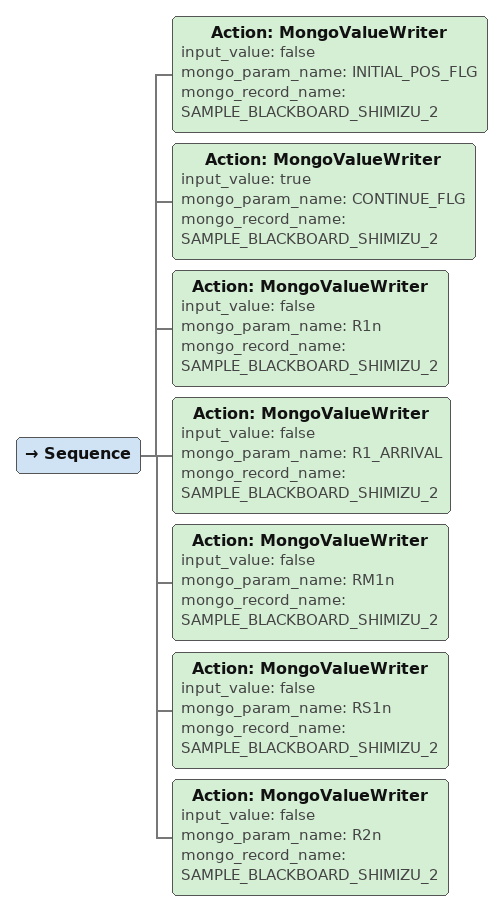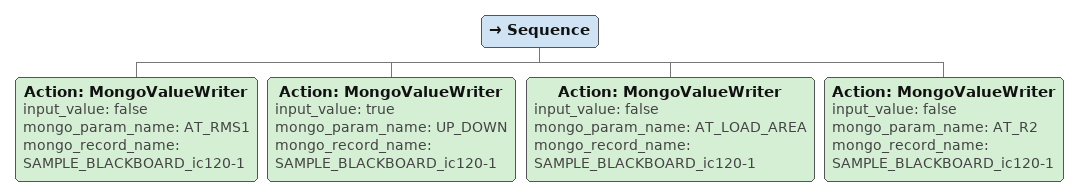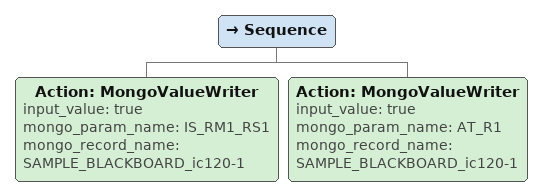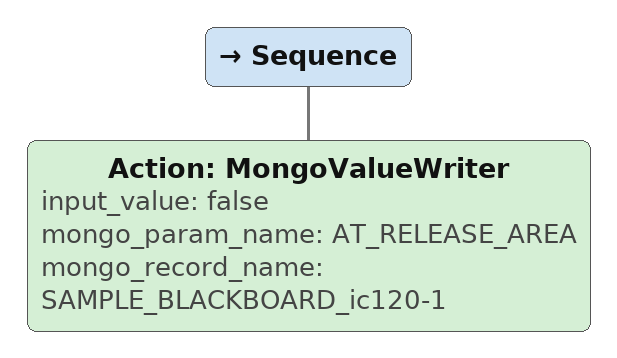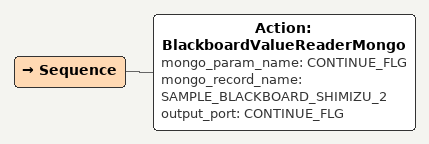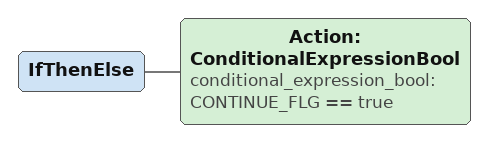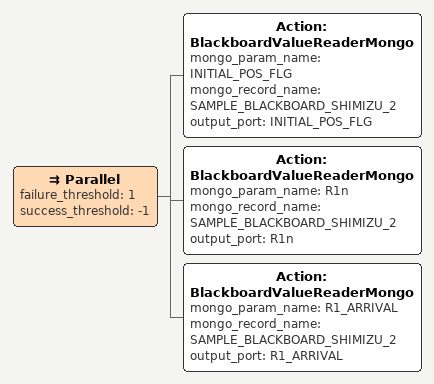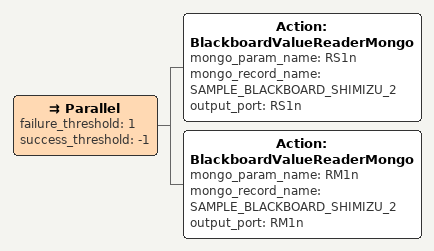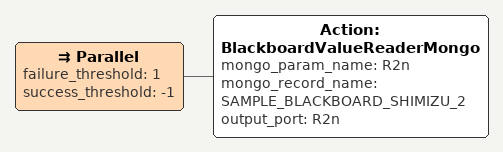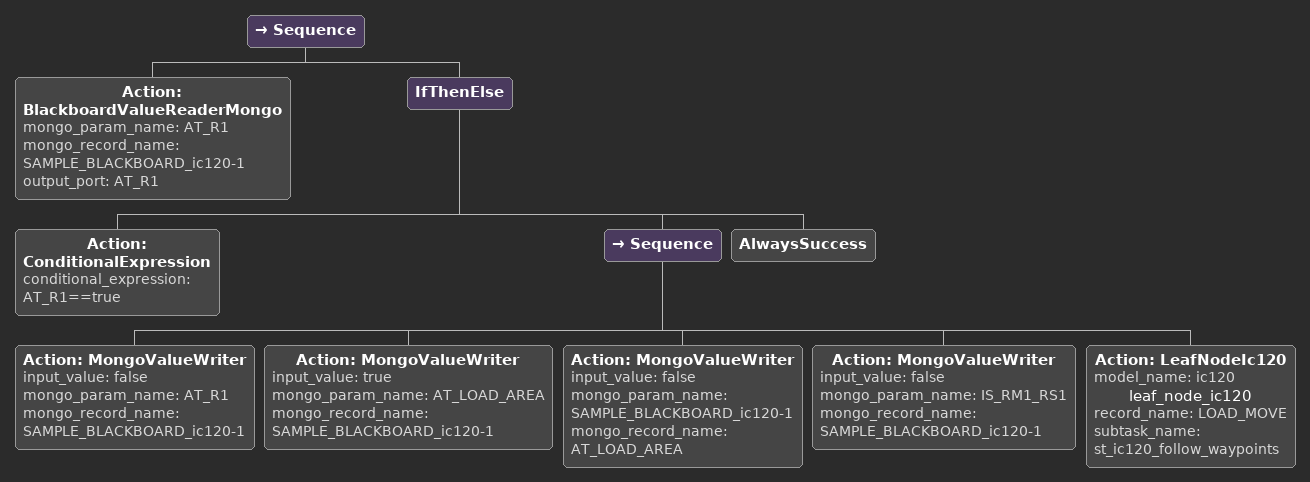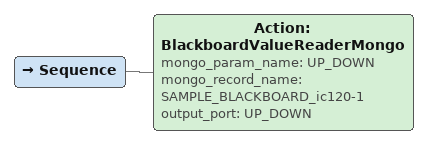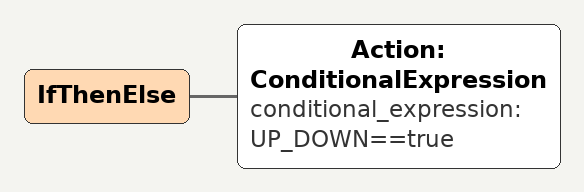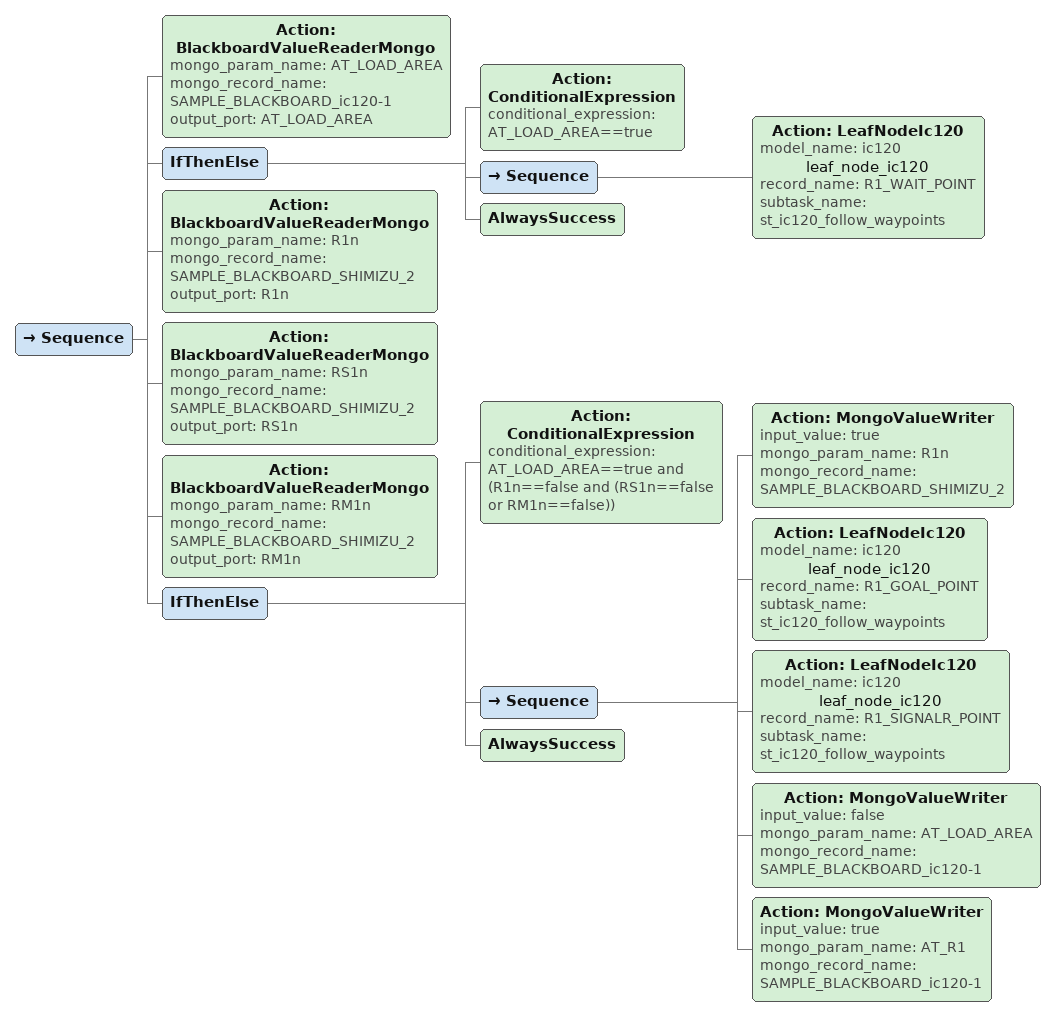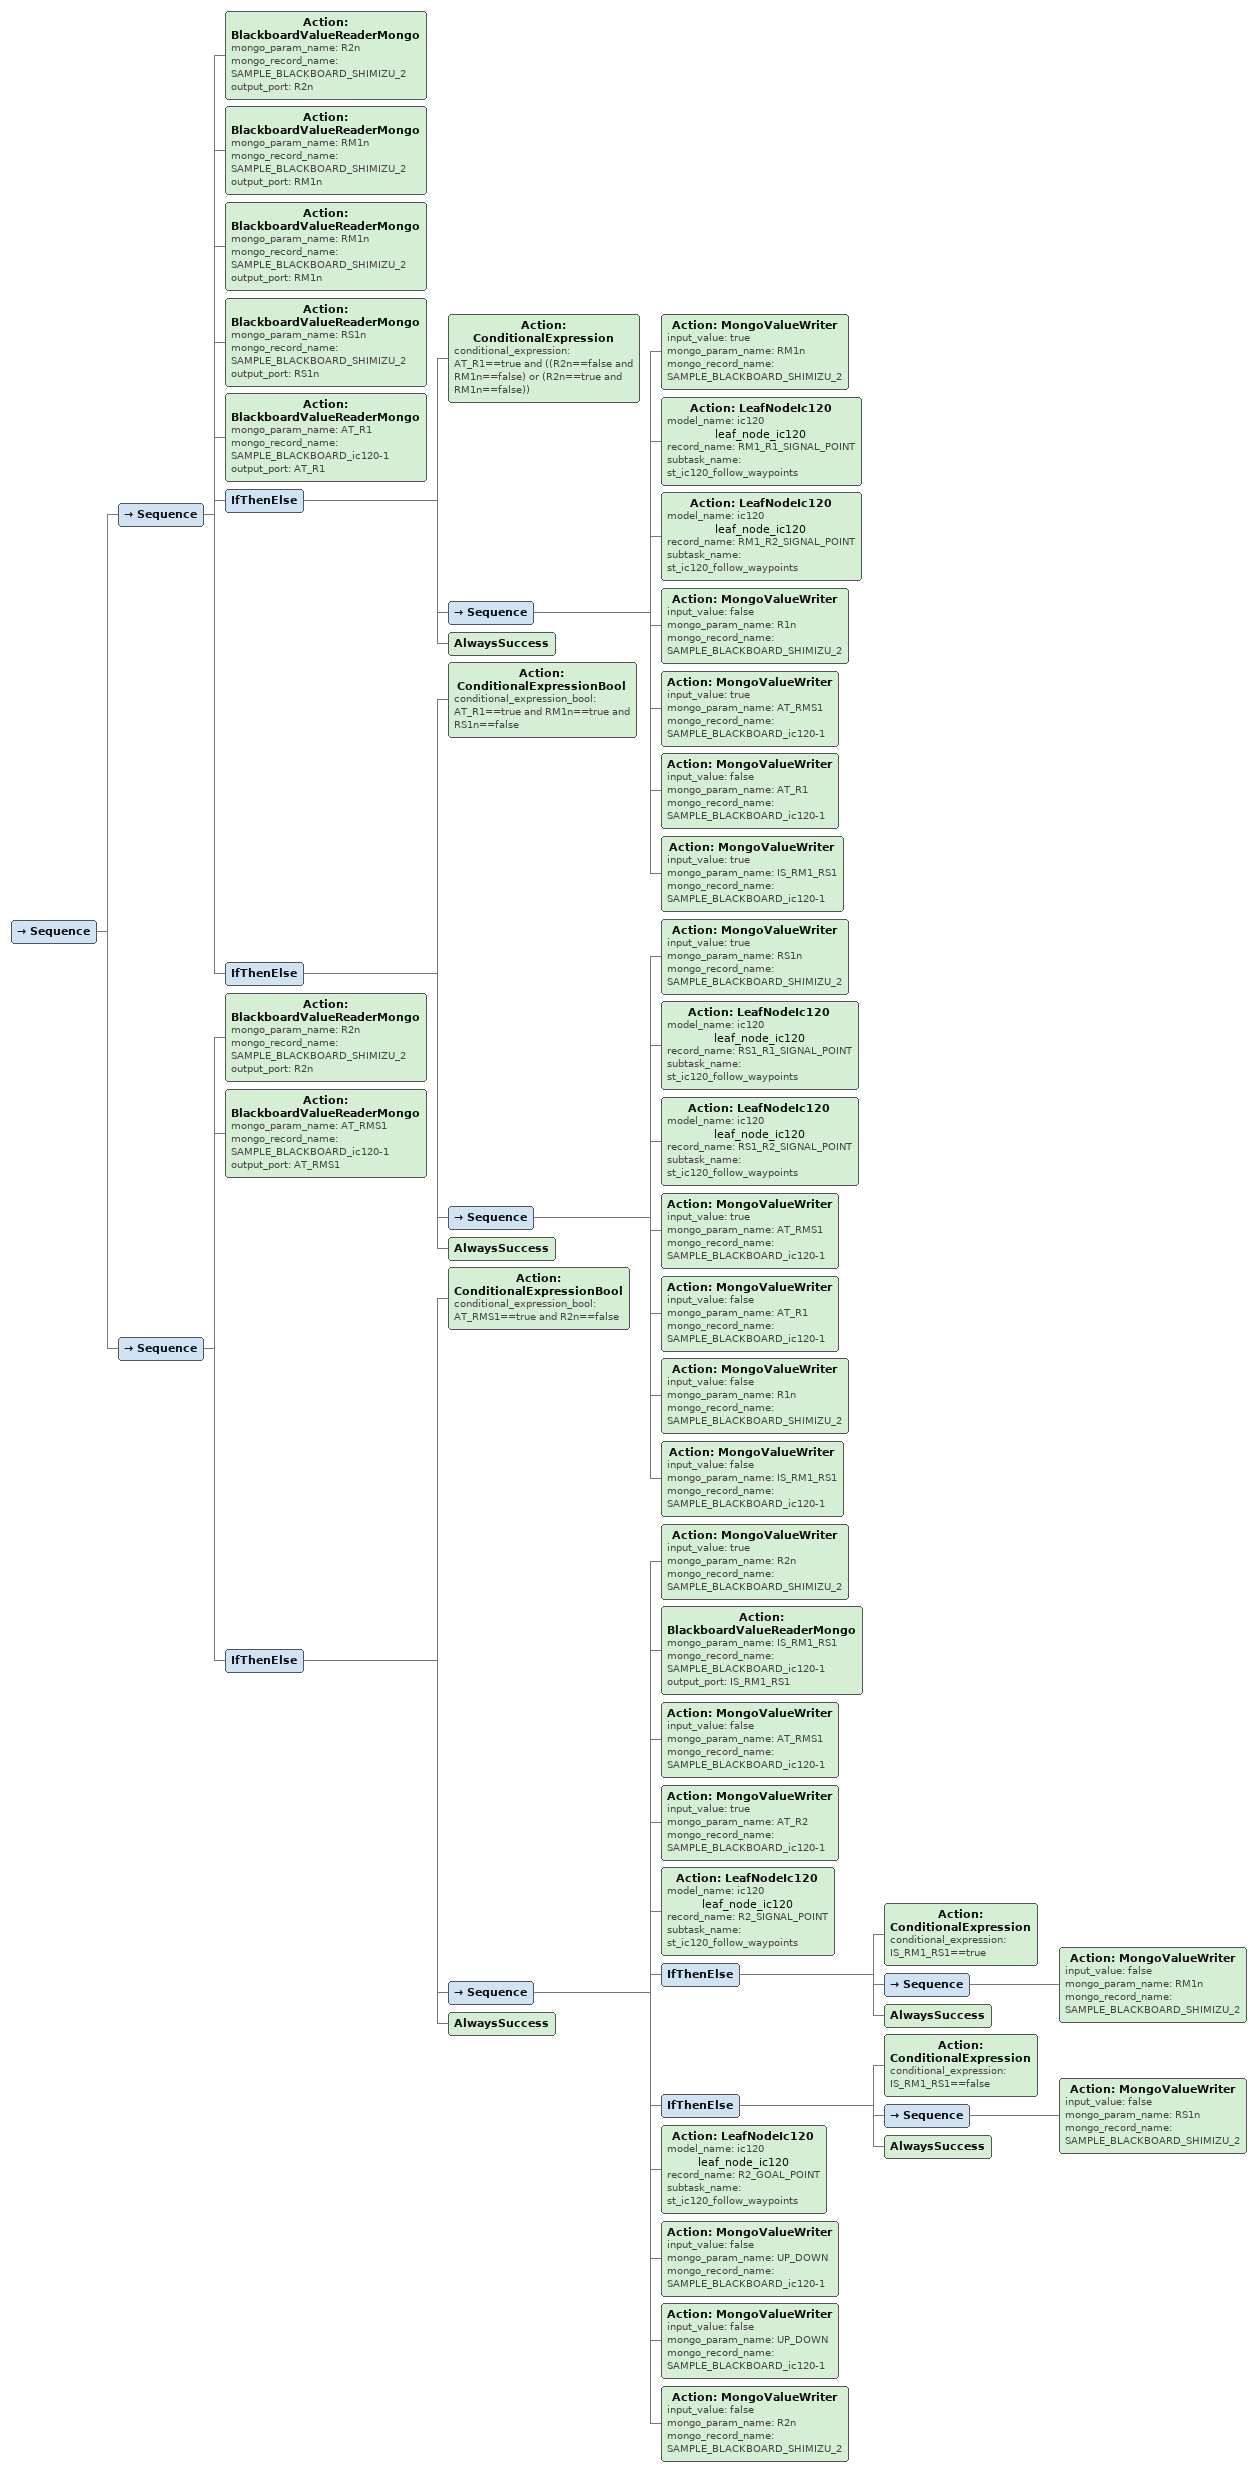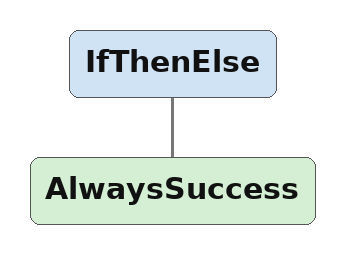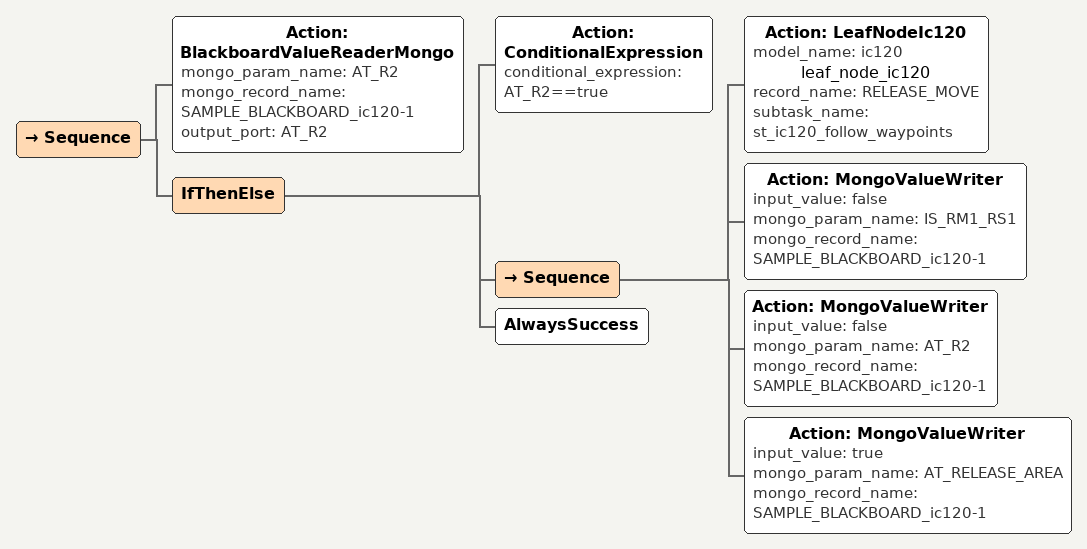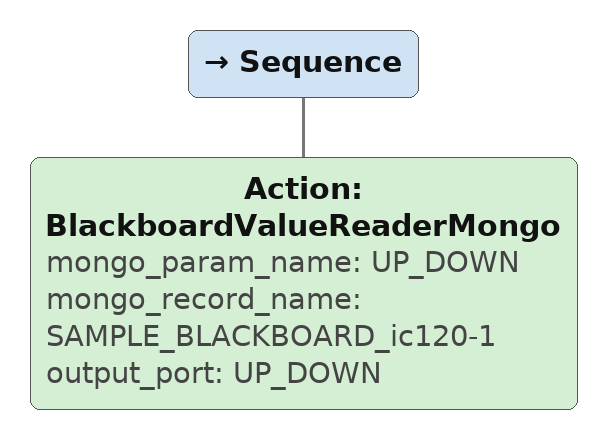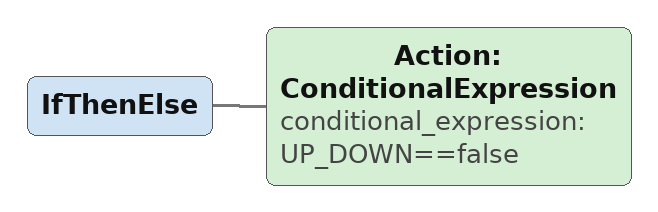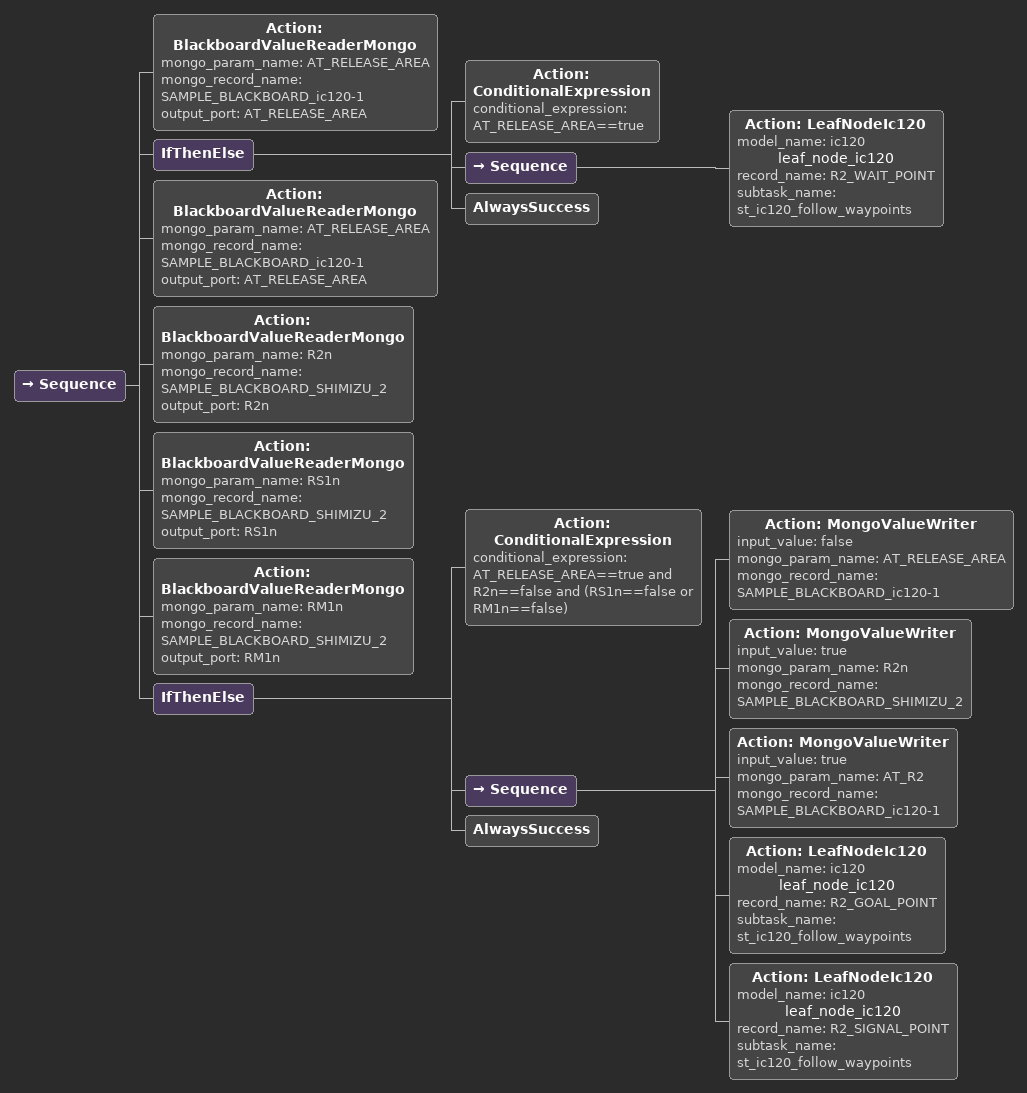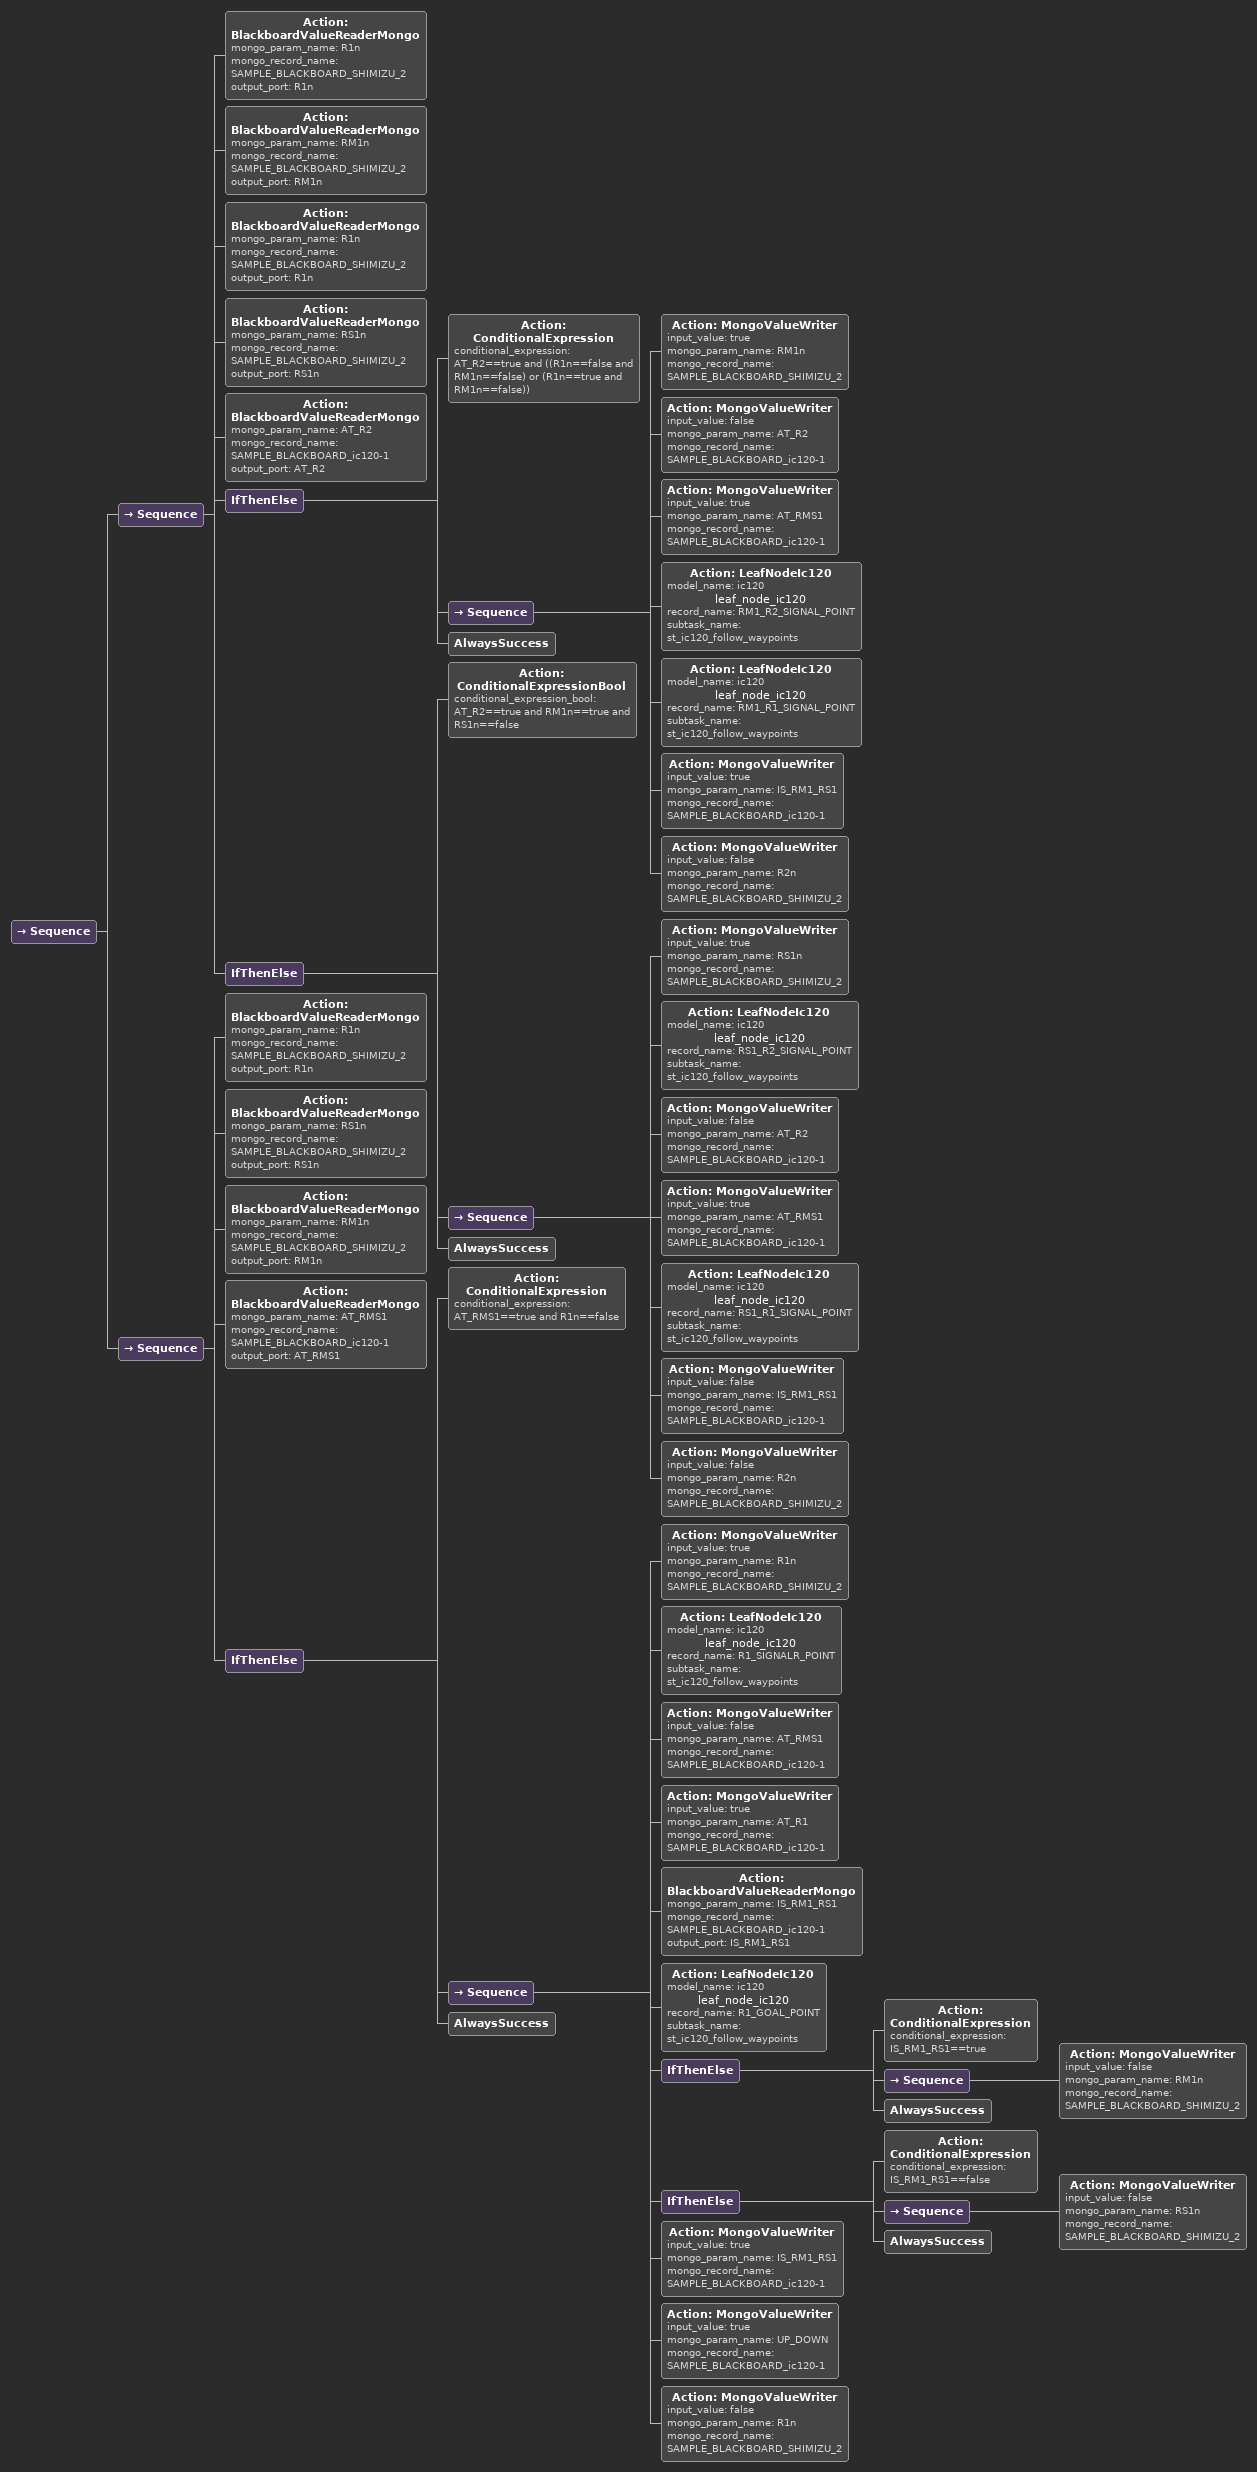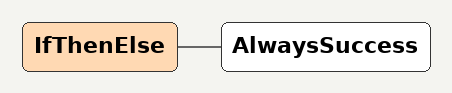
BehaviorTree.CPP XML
<Sequence>
    <Action ID="MongoValueWriter" input_value="false" mongo_param_name="INITIAL_POS_FLG" mongo_record_name="SAMPLE_BLACKBOARD_SHIMIZU_2"/>
    <Action ID="MongoValueWriter" input_value="true" mongo_param_name="CONTINUE_FLG" mongo_record_name="SAMPLE_BLACKBOARD_SHIMIZU_2"/>
    <Action ID="MongoValueWriter" input_value="false" mongo_param_name="R1n" mongo_record_name="SAMPLE_BLACKBOARD_SHIMIZU_2"/>
    <Action ID="MongoValueWriter" input_value="false" mongo_param_name="R1_ARRIVAL" mongo_record_name="SAMPLE_BLACKBOARD_SHIMIZU_2"/>
    <Action ID="MongoValueWriter" input_value="false" mongo_param_name="RM1n" mongo_record_name="SAMPLE_BLACKBOARD_SHIMIZU_2"/>
    <Action ID="MongoValueWriter" input_value="false" mongo_param_name="RS1n" mongo_record_name="SAMPLE_BLACKBOARD_SHIMIZU_2"/>
    <Action ID="MongoValueWriter" input_value="false" mongo_param_name="R2n" mongo_record_name="SAMPLE_BLACKBOARD_SHIMIZU_2"/>
</Sequence>

<Sequence>
    <Action ID="MongoValueWriter" input_value="false" mongo_param_name="AT_RMS1" mongo_record_name="SAMPLE_BLACKBOARD_ic120-1"/>
    <Action ID="MongoValueWriter" input_value="true" mongo_param_name="UP_DOWN" mongo_record_name="SAMPLE_BLACKBOARD_ic120-1"/>
    <Action ID="MongoValueWriter" input_value="false" mongo_param_name="AT_LOAD_AREA" mongo_record_name="SAMPLE_BLACKBOARD_ic120-1"/>
    <Action ID="MongoValueWriter" input_value="false" mongo_param_name="AT_R2" mongo_record_name="SAMPLE_BLACKBOARD_ic120-1"/>
</Sequence>

<Sequence>
    <Action ID="MongoValueWriter" input_value="true" mongo_param_name="IS_RM1_RS1" mongo_record_name="SAMPLE_BLACKBOARD_ic120-1"/>
    <Action ID="MongoValueWriter" input_value="true" mongo_param_name="AT_R1" mongo_record_name="SAMPLE_BLACKBOARD_ic120-1"/>
</Sequence>

<Sequence>
    <Action ID="MongoValueWriter" input_value="false" mongo_param_name="AT_RELEASE_AREA" mongo_record_name="SAMPLE_BLACKBOARD_ic120-1"/>
</Sequence>

<Sequence>
    <Action ID="BlackboardValueReaderMongo" mongo_param_name="CONTINUE_FLG" mongo_record_name="SAMPLE_BLACKBOARD_SHIMIZU_2" output_port="CONTINUE_FLG"/>
</Sequence>

<IfThenElse>
    <Action ID="ConditionalExpressionBool" conditional_expression_bool="CONTINUE_FLG == true"/>
</IfThenElse>

<Parallel failure_threshold="1" success_threshold="-1">
    <Action ID="BlackboardValueReaderMongo" mongo_param_name="INITIAL_POS_FLG" mongo_record_name="SAMPLE_BLACKBOARD_SHIMIZU_2" output_port="INITIAL_POS_FLG"/>
    <Action ID="BlackboardValueReaderMongo" mongo_param_name="R1n" mongo_record_name="SAMPLE_BLACKBOARD_SHIMIZU_2" output_port="R1n"/>
    <Action ID="BlackboardValueReaderMongo" mongo_param_name="R1_ARRIVAL" mongo_record_name="SAMPLE_BLACKBOARD_SHIMIZU_2" output_port="R1_ARRIVAL"/>
</Parallel>

<Parallel failure_threshold="1" success_threshold="-1">
    <Action ID="BlackboardValueReaderMongo" mongo_param_name="RS1n" mongo_record_name="SAMPLE_BLACKBOARD_SHIMIZU_2" output_port="RS1n"/>
    <Action ID="BlackboardValueReaderMongo" mongo_param_name="RM1n" mongo_record_name="SAMPLE_BLACKBOARD_SHIMIZU_2" output_port="RM1n"/>
</Parallel>

<Parallel failure_threshold="1" success_threshold="-1">
    <Action ID="BlackboardValueReaderMongo" mongo_param_name="R2n" mongo_record_name="SAMPLE_BLACKBOARD_SHIMIZU_2" output_port="R2n"/>
</Parallel>

<Sequence>
    <Action ID="BlackboardValueReaderMongo" mongo_param_name="AT_R1" mongo_record_name="SAMPLE_BLACKBOARD_ic120-1" output_port="AT_R1"/>
    <IfThenElse>
        <Action ID="ConditionalExpression" conditional_expression="AT_R1==true"/>
        <Sequence>
            <Action ID="MongoValueWriter" input_value="false" mongo_param_name="AT_R1" mongo_record_name="SAMPLE_BLACKBOARD_ic120-1"/>
            <Action ID="MongoValueWriter" input_value="true" mongo_param_name="AT_LOAD_AREA" mongo_record_name="SAMPLE_BLACKBOARD_ic120-1"/>
            <Action ID="MongoValueWriter" input_value="false" mongo_param_name="SAMPLE_BLACKBOARD_ic120-1" mongo_record_name="AT_LOAD_AREA"/>
            <Action ID="MongoValueWriter" input_value="false" mongo_param_name="IS_RM1_RS1" mongo_record_name="SAMPLE_BLACKBOARD_ic120-1"/>
            <Action ID="LeafNodeIc120" model_name="ic120" name="leaf_node_ic120" record_name="LOAD_MOVE" subtask_name="st_ic120_follow_waypoints"/>
        </Sequence>
        <AlwaysSuccess/>
    </IfThenElse>
</Sequence>

<Sequence>
    <Action ID="BlackboardValueReaderMongo" mongo_param_name="UP_DOWN" mongo_record_name="SAMPLE_BLACKBOARD_ic120-1" output_port="UP_DOWN"/>
</Sequence>

<IfThenElse>
    <Action ID="ConditionalExpression" conditional_expression="UP_DOWN==true"/>
</IfThenElse>

<Sequence>
                                            <Action ID="BlackboardValueReaderMongo" mongo_param_name="AT_LOAD_AREA" mongo_record_name="SAMPLE_BLACKBOARD_ic120-1" output_port="AT_LOAD_AREA"/>
                                            <IfThenElse>
                                                <Action ID="ConditionalExpression" conditional_expression="AT_LOAD_AREA==true"/>
                                                <Sequence>
                                                    <Action ID="LeafNodeIc120" model_name="ic120" name="leaf_node_ic120" record_name="R1_WAIT_POINT" subtask_name="st_ic120_follow_waypoints"/>
                                                </Sequence>
                                                <AlwaysSuccess/>
                                            </IfThenElse>
                                            <Action ID="BlackboardValueReaderMongo" mongo_param_name="R1n" mongo_record_name="SAMPLE_BLACKBOARD_SHIMIZU_2" output_port="R1n"/>
                                            <Action ID="BlackboardValueReaderMongo" mongo_param_name="RS1n" mongo_record_name="SAMPLE_BLACKBOARD_SHIMIZU_2" output_port="RS1n"/>
                                            <Action ID="BlackboardValueReaderMongo" mongo_param_name="RM1n" mongo_record_name="SAMPLE_BLACKBOARD_SHIMIZU_2" output_port="RM1n"/>
                                            <IfThenElse>
                                                <Action ID="ConditionalExpression" conditional_expression="AT_LOAD_AREA==true and (R1n==false and 
(RS1n==false or RM1n==false))"/>
                                                <Sequence>
                                                    <Action ID="MongoValueWriter" input_value="true" mongo_param_name="R1n" mongo_record_name="SAMPLE_BLACKBOARD_SHIMIZU_2"/>
                                                    <Action ID="LeafNodeIc120" model_name="ic120" name="leaf_node_ic120" record_name="R1_GOAL_POINT" subtask_name="st_ic120_follow_waypoints"/>
                                                    <Action ID="LeafNodeIc120" model_name="ic120" name="leaf_node_ic120" record_name="R1_SIGNALR_POINT" subtask_name="st_ic120_follow_waypoints"/>
                                                    <Action ID="MongoValueWriter" input_value="false" mongo_param_name="AT_LOAD_AREA" mongo_record_name="SAMPLE_BLACKBOARD_ic120-1"/>
                                                    <Action ID="MongoValueWriter" input_value="true" mongo_param_name="AT_R1" mongo_record_name="SAMPLE_BLACKBOARD_ic120-1"/>
                                                </Sequence>
                                                <AlwaysSuccess/>
                                            </IfThenElse>
                                        </Sequence>

<Sequence>
    <Sequence>
        <Action ID="BlackboardValueReaderMongo" mongo_param_name="R2n" mongo_record_name="SAMPLE_BLACKBOARD_SHIMIZU_2" output_port="R2n"/>
        <Action ID="BlackboardValueReaderMongo" mongo_param_name="RM1n" mongo_record_name="SAMPLE_BLACKBOARD_SHIMIZU_2" output_port="RM1n"/>
        <Action ID="BlackboardValueReaderMongo" mongo_param_name="RM1n" mongo_record_name="SAMPLE_BLACKBOARD_SHIMIZU_2" output_port="RM1n"/>
        <Action ID="BlackboardValueReaderMongo" mongo_param_name="RS1n" mongo_record_name="SAMPLE_BLACKBOARD_SHIMIZU_2" output_port="RS1n"/>
        <Action ID="BlackboardValueReaderMongo" mongo_param_name="AT_R1" mongo_record_name="SAMPLE_BLACKBOARD_ic120-1" output_port="AT_R1"/>
        <IfThenElse>
            <Action ID="ConditionalExpression" conditional_expression="AT_R1==true and ((R2n==false and RM1n==false) or (R2n==true and RM1n==false))"/>
            <Sequence>
                <Action ID="MongoValueWriter" input_value="true" mongo_param_name="RM1n" mongo_record_name="SAMPLE_BLACKBOARD_SHIMIZU_2"/>
                <Action ID="LeafNodeIc120" model_name="ic120" name="leaf_node_ic120" record_name="RM1_R1_SIGNAL_POINT" subtask_name="st_ic120_follow_waypoints"/>
                <Action ID="LeafNodeIc120" model_name="ic120" name="leaf_node_ic120" record_name="RM1_R2_SIGNAL_POINT" subtask_name="st_ic120_follow_waypoints"/>
                <Action ID="MongoValueWriter" input_value="false" mongo_param_name="R1n" mongo_record_name="SAMPLE_BLACKBOARD_SHIMIZU_2"/>
                <Action ID="MongoValueWriter" input_value="true" mongo_param_name="AT_RMS1" mongo_record_name="SAMPLE_BLACKBOARD_ic120-1"/>
                <Action ID="MongoValueWriter" input_value="false" mongo_param_name="AT_R1" mongo_record_name="SAMPLE_BLACKBOARD_ic120-1"/>
                <Action ID="MongoValueWriter" input_value="true" mongo_param_name="IS_RM1_RS1" mongo_record_name="SAMPLE_BLACKBOARD_ic120-1"/>
            </Sequence>
            <AlwaysSuccess/>
        </IfThenElse>
        <IfThenElse>
            <Action ID="ConditionalExpressionBool" conditional_expression_bool="AT_R1==true and RM1n==true and RS1n==false"/>
            <Sequence>
                <Action ID="MongoValueWriter" input_value="true" mongo_param_name="RS1n" mongo_record_name="SAMPLE_BLACKBOARD_SHIMIZU_2"/>
                <Action ID="LeafNodeIc120" model_name="ic120" name="leaf_node_ic120" record_name="RS1_R1_SIGNAL_POINT" subtask_name="st_ic120_follow_waypoints"/>
                <Action ID="LeafNodeIc120" model_name="ic120" name="leaf_node_ic120" record_name="RS1_R2_SIGNAL_POINT" subtask_name="st_ic120_follow_waypoints"/>
                <Action ID="MongoValueWriter" input_value="true" mongo_param_name="AT_RMS1" mongo_record_name="SAMPLE_BLACKBOARD_ic120-1"/>
                <Action ID="MongoValueWriter" input_value="false" mongo_param_name="AT_R1" mongo_record_name="SAMPLE_BLACKBOARD_ic120-1"/>
                <Action ID="MongoValueWriter" input_value="false" mongo_param_name="R1n" mongo_record_name="SAMPLE_BLACKBOARD_SHIMIZU_2"/>
                <Action ID="MongoValueWriter" input_value="false" mongo_param_name="IS_RM1_RS1" mongo_record_name="SAMPLE_BLACKBOARD_ic120-1"/>
            </Sequence>
            <AlwaysSuccess/>
        </IfThenElse>
    </Sequence>
    <Sequence>
        <Action ID="BlackboardValueReaderMongo" mongo_param_name="R2n" mongo_record_name="SAMPLE_BLACKBOARD_SHIMIZU_2" output_port="R2n"/>
        <Action ID="BlackboardValueReaderMongo" mongo_param_name="AT_RMS1" mongo_record_name="SAMPLE_BLACKBOARD_ic120-1" output_port="AT_RMS1"/>
        <IfThenElse>
            <Action ID="ConditionalExpressionBool" conditional_expression_bool="AT_RMS1==true and R2n==false"/>
            <Sequence>
                <Action ID="MongoValueWriter" input_value="true" mongo_param_name="R2n" mongo_record_name="SAMPLE_BLACKBOARD_SHIMIZU_2"/>
                <Action ID="BlackboardValueReaderMongo" mongo_param_name="IS_RM1_RS1" mongo_record_name="SAMPLE_BLACKBOARD_ic120-1" output_port="IS_RM1_RS1"/>
                <Action ID="MongoValueWriter" input_value="false" mongo_param_name="AT_RMS1" mongo_record_name="SAMPLE_BLACKBOARD_ic120-1"/>
                <Action ID="MongoValueWriter" input_value="true" mongo_param_name="AT_R2" mongo_record_name="SAMPLE_BLACKBOARD_ic120-1"/>
                <Action ID="LeafNodeIc120" model_name="ic120" name="leaf_node_ic120" record_name="R2_SIGNAL_POINT" subtask_name="st_ic120_follow_waypoints"/>
                <IfThenElse>
                    <Action ID="ConditionalExpression" conditional_expression="IS_RM1_RS1==true"/>
                    <Sequence>
                        <Action ID="MongoValueWriter" input_value="false" mongo_param_name="RM1n" mongo_record_name="SAMPLE_BLACKBOARD_SHIMIZU_2"/>
                    </Sequence>
                    <AlwaysSuccess/>
                </IfThenElse>
                <IfThenElse>
                    <Action ID="ConditionalExpression" conditional_expression="IS_RM1_RS1==false"/>
                    <Sequence>
                        <Action ID="MongoValueWriter" input_value="false" mongo_param_name="RS1n" mongo_record_name="SAMPLE_BLACKBOARD_SHIMIZU_2"/>
                    </Sequence>
                    <AlwaysSuccess/>
                </IfThenElse>
                <Action ID="LeafNodeIc120" model_name="ic120" name="leaf_node_ic120" record_name="R2_GOAL_POINT" subtask_name="st_ic120_follow_waypoints"/>
                <Action ID="MongoValueWriter" input_value="false" mongo_param_name="UP_DOWN" mongo_record_name="SAMPLE_BLACKBOARD_ic120-1"/>
                <Action ID="MongoValueWriter" input_value="false" mongo_param_name="UP_DOWN" mongo_record_name="SAMPLE_BLACKBOARD_ic120-1"/>
                <Action ID="MongoValueWriter" input_value="false" mongo_param_name="R2n" mongo_record_name="SAMPLE_BLACKBOARD_SHIMIZU_2"/>
            </Sequence>
            <AlwaysSuccess/>
        </IfThenElse>
    </Sequence>
</Sequence>

<IfThenElse>
    <AlwaysSuccess/>
</IfThenElse>

<Sequence>
    <Action ID="BlackboardValueReaderMongo" mongo_param_name="AT_R2" mongo_record_name="SAMPLE_BLACKBOARD_ic120-1" output_port="AT_R2"/>
    <IfThenElse>
        <Action ID="ConditionalExpression" conditional_expression="AT_R2==true"/>
        <Sequence>
            <Action ID="LeafNodeIc120" model_name="ic120" name="leaf_node_ic120" record_name="RELEASE_MOVE" subtask_name="st_ic120_follow_waypoints"/>
            <Action ID="MongoValueWriter" input_value="false" mongo_param_name="IS_RM1_RS1" mongo_record_name="SAMPLE_BLACKBOARD_ic120-1"/>
            <Action ID="MongoValueWriter" input_value="false" mongo_param_name="AT_R2" mongo_record_name="SAMPLE_BLACKBOARD_ic120-1"/>
            <Action ID="MongoValueWriter" input_value="true" mongo_param_name="AT_RELEASE_AREA" mongo_record_name="SAMPLE_BLACKBOARD_ic120-1"/>
        </Sequence>
        <AlwaysSuccess/>
    </IfThenElse>
</Sequence>

<Sequence>
    <Action ID="BlackboardValueReaderMongo" mongo_param_name="UP_DOWN" mongo_record_name="SAMPLE_BLACKBOARD_ic120-1" output_port="UP_DOWN"/>
</Sequence>

<IfThenElse>
    <Action ID="ConditionalExpression" conditional_expression="UP_DOWN==false"/>
</IfThenElse>

<Sequence>
                                            <Action ID="BlackboardValueReaderMongo" mongo_param_name="AT_RELEASE_AREA" mongo_record_name="SAMPLE_BLACKBOARD_ic120-1" output_port="AT_RELEASE_AREA"/>
                                            <IfThenElse>
                                                <Action ID="ConditionalExpression" conditional_expression="AT_RELEASE_AREA==true"/>
                                                <Sequence>
                                                    <Action ID="LeafNodeIc120" model_name="ic120" name="leaf_node_ic120" record_name="R2_WAIT_POINT" subtask_name="st_ic120_follow_waypoints"/>
                                                </Sequence>
                                                <AlwaysSuccess/>
                                            </IfThenElse>
                                            <Action ID="BlackboardValueReaderMongo" mongo_param_name="AT_RELEASE_AREA" mongo_record_name="SAMPLE_BLACKBOARD_ic120-1" output_port="AT_RELEASE_AREA"/>
                                            <Action ID="BlackboardValueReaderMongo" mongo_param_name="R2n" mongo_record_name="SAMPLE_BLACKBOARD_SHIMIZU_2" output_port="R2n"/>
                                            <Action ID="BlackboardValueReaderMongo" mongo_param_name="RS1n" mongo_record_name="SAMPLE_BLACKBOARD_SHIMIZU_2" output_port="RS1n"/>
                                            <Action ID="BlackboardValueReaderMongo" mongo_param_name="RM1n" mongo_record_name="SAMPLE_BLACKBOARD_SHIMIZU_2" output_port="RM1n"/>
                                            <IfThenElse>
                                                <Action ID="ConditionalExpression" conditional_expression="AT_RELEASE_AREA==true and R2n==false and 
(RS1n==false or RM1n==false)
"/>
                                                <Sequence>
                                                    <Action ID="MongoValueWriter" input_value="false" mongo_param_name="AT_RELEASE_AREA" mongo_record_name="SAMPLE_BLACKBOARD_ic120-1"/>
                                                    <Action ID="MongoValueWriter" input_value="true" mongo_param_name="R2n" mongo_record_name="SAMPLE_BLACKBOARD_SHIMIZU_2"/>
                                                    <Action ID="MongoValueWriter" input_value="true" mongo_param_name="AT_R2" mongo_record_name="SAMPLE_BLACKBOARD_ic120-1"/>
                                                    <Action ID="LeafNodeIc120" model_name="ic120" name="leaf_node_ic120" record_name="R2_GOAL_POINT" subtask_name="st_ic120_follow_waypoints"/>
                                                    <Action ID="LeafNodeIc120" model_name="ic120" name="leaf_node_ic120" record_name="R2_SIGNAL_POINT" subtask_name="st_ic120_follow_waypoints"/>
                                                </Sequence>
                                                <AlwaysSuccess/>
                                            </IfThenElse>
                                        </Sequence>

<Sequence>
    <Sequence>
        <Action ID="BlackboardValueReaderMongo" mongo_param_name="R1n" mongo_record_name="SAMPLE_BLACKBOARD_SHIMIZU_2" output_port="R1n"/>
        <Action ID="BlackboardValueReaderMongo" mongo_param_name="RM1n" mongo_record_name="SAMPLE_BLACKBOARD_SHIMIZU_2" output_port="RM1n"/>
        <Action ID="BlackboardValueReaderMongo" mongo_param_name="R1n" mongo_record_name="SAMPLE_BLACKBOARD_SHIMIZU_2" output_port="R1n"/>
        <Action ID="BlackboardValueReaderMongo" mongo_param_name="RS1n" mongo_record_name="SAMPLE_BLACKBOARD_SHIMIZU_2" output_port="RS1n"/>
        <Action ID="BlackboardValueReaderMongo" mongo_param_name="AT_R2" mongo_record_name="SAMPLE_BLACKBOARD_ic120-1" output_port="AT_R2"/>
        <IfThenElse>
            <Action ID="ConditionalExpression" conditional_expression="AT_R2==true and ((R1n==false and RM1n==false) or (R1n==true and RM1n==false))"/>
            <Sequence>
                <Action ID="MongoValueWriter" input_value="true" mongo_param_name="RM1n" mongo_record_name="SAMPLE_BLACKBOARD_SHIMIZU_2"/>
                <Action ID="MongoValueWriter" input_value="false" mongo_param_name="AT_R2" mongo_record_name="SAMPLE_BLACKBOARD_ic120-1"/>
                <Action ID="MongoValueWriter" input_value="true" mongo_param_name="AT_RMS1" mongo_record_name="SAMPLE_BLACKBOARD_ic120-1"/>
                <Action ID="LeafNodeIc120" model_name="ic120" name="leaf_node_ic120" record_name="RM1_R2_SIGNAL_POINT" subtask_name="st_ic120_follow_waypoints"/>
                <Action ID="LeafNodeIc120" model_name="ic120" name="leaf_node_ic120" record_name="RM1_R1_SIGNAL_POINT" subtask_name="st_ic120_follow_waypoints"/>
                <Action ID="MongoValueWriter" input_value="true" mongo_param_name="IS_RM1_RS1" mongo_record_name="SAMPLE_BLACKBOARD_ic120-1"/>
                <Action ID="MongoValueWriter" input_value="false" mongo_param_name="R2n" mongo_record_name="SAMPLE_BLACKBOARD_SHIMIZU_2"/>
            </Sequence>
            <AlwaysSuccess/>
        </IfThenElse>
        <IfThenElse>
            <Action ID="ConditionalExpressionBool" conditional_expression_bool="AT_R2==true and RM1n==true and RS1n==false"/>
            <Sequence>
                <Action ID="MongoValueWriter" input_value="true" mongo_param_name="RS1n" mongo_record_name="SAMPLE_BLACKBOARD_SHIMIZU_2"/>
                <Action ID="LeafNodeIc120" model_name="ic120" name="leaf_node_ic120" record_name="RS1_R2_SIGNAL_POINT" subtask_name="st_ic120_follow_waypoints"/>
                <Action ID="MongoValueWriter" input_value="false" mongo_param_name="AT_R2" mongo_record_name="SAMPLE_BLACKBOARD_ic120-1"/>
                <Action ID="MongoValueWriter" input_value="true" mongo_param_name="AT_RMS1" mongo_record_name="SAMPLE_BLACKBOARD_ic120-1"/>
                <Action ID="LeafNodeIc120" model_name="ic120" name="leaf_node_ic120" record_name="RS1_R1_SIGNAL_POINT" subtask_name="st_ic120_follow_waypoints"/>
                <Action ID="MongoValueWriter" input_value="false" mongo_param_name="IS_RM1_RS1" mongo_record_name="SAMPLE_BLACKBOARD_ic120-1"/>
                <Action ID="MongoValueWriter" input_value="false" mongo_param_name="R2n" mongo_record_name="SAMPLE_BLACKBOARD_SHIMIZU_2"/>
            </Sequence>
            <AlwaysSuccess/>
        </IfThenElse>
    </Sequence>
    <Sequence>
        <Action ID="BlackboardValueReaderMongo" mongo_param_name="R1n" mongo_record_name="SAMPLE_BLACKBOARD_SHIMIZU_2" output_port="R1n"/>
        <Action ID="BlackboardValueReaderMongo" mongo_param_name="RS1n" mongo_record_name="SAMPLE_BLACKBOARD_SHIMIZU_2" output_port="RS1n"/>
        <Action ID="BlackboardValueReaderMongo" mongo_param_name="RM1n" mongo_record_name="SAMPLE_BLACKBOARD_SHIMIZU_2" output_port="RM1n"/>
        <Action ID="BlackboardValueReaderMongo" mongo_param_name="AT_RMS1" mongo_record_name="SAMPLE_BLACKBOARD_ic120-1" output_port="AT_RMS1"/>
        <IfThenElse>
            <Action ID="ConditionalExpression" conditional_expression="AT_RMS1==true and R1n==false"/>
            <Sequence>
                <Action ID="MongoValueWriter" input_value="true" mongo_param_name="R1n" mongo_record_name="SAMPLE_BLACKBOARD_SHIMIZU_2"/>
                <Action ID="LeafNodeIc120" model_name="ic120" name="leaf_node_ic120" record_name="R1_SIGNALR_POINT" subtask_name="st_ic120_follow_waypoints"/>
                <Action ID="MongoValueWriter" input_value="false" mongo_param_name="AT_RMS1" mongo_record_name="SAMPLE_BLACKBOARD_ic120-1"/>
                <Action ID="MongoValueWriter" input_value="true" mongo_param_name="AT_R1" mongo_record_name="SAMPLE_BLACKBOARD_ic120-1"/>
                <Action ID="BlackboardValueReaderMongo" mongo_param_name="IS_RM1_RS1" mongo_record_name="SAMPLE_BLACKBOARD_ic120-1" output_port="IS_RM1_RS1"/>
                <Action ID="LeafNodeIc120" model_name="ic120" name="leaf_node_ic120" record_name="R1_GOAL_POINT" subtask_name="st_ic120_follow_waypoints"/>
                <IfThenElse>
                    <Action ID="ConditionalExpression" conditional_expression="IS_RM1_RS1==true"/>
                    <Sequence>
                        <Action ID="MongoValueWriter" input_value="false" mongo_param_name="RM1n" mongo_record_name="SAMPLE_BLACKBOARD_SHIMIZU_2"/>
                    </Sequence>
                    <AlwaysSuccess/>
                </IfThenElse>
                <IfThenElse>
                    <Action ID="ConditionalExpression" conditional_expression="IS_RM1_RS1==false"/>
                    <Sequence>
                        <Action ID="MongoValueWriter" input_value="false" mongo_param_name="RS1n" mongo_record_name="SAMPLE_BLACKBOARD_SHIMIZU_2"/>
                    </Sequence>
                    <AlwaysSuccess/>
                </IfThenElse>
                <Action ID="MongoValueWriter" input_value="true" mongo_param_name="IS_RM1_RS1" mongo_record_name="SAMPLE_BLACKBOARD_ic120-1"/>
                <Action ID="MongoValueWriter" input_value="true" mongo_param_name="UP_DOWN" mongo_record_name="SAMPLE_BLACKBOARD_ic120-1"/>
                <Action ID="MongoValueWriter" input_value="false" mongo_param_name="R1n" mongo_record_name="SAMPLE_BLACKBOARD_SHIMIZU_2"/>
            </Sequence>
            <AlwaysSuccess/>
        </IfThenElse>
    </Sequence>
</Sequence>

<IfThenElse>
    <AlwaysSuccess/>
</IfThenElse>
